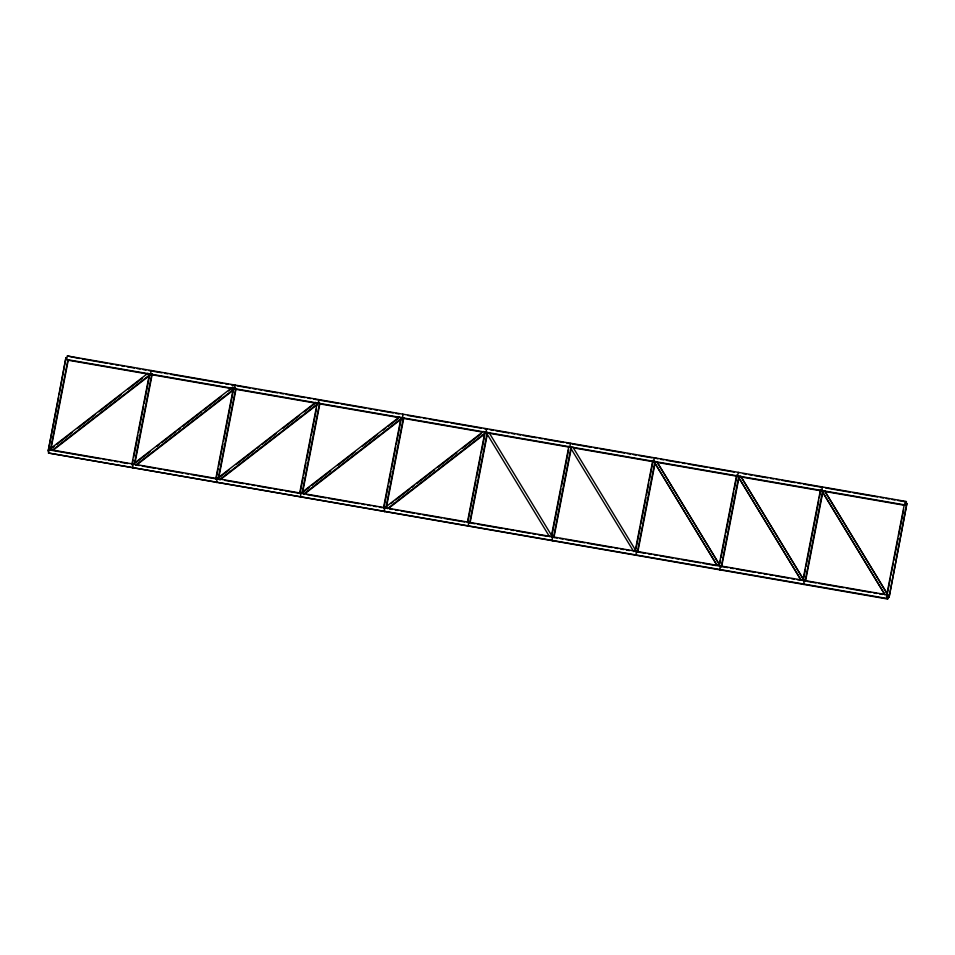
<?xml version="1.0" encoding="UTF-8"?>
<svg xmlns="http://www.w3.org/2000/svg" width="955" height="955" viewBox="0 0 955 955"><rect width="100%" height="100%" fill="white"/><g stroke="black" fill="none" stroke-linecap="round" stroke-linejoin="round"><path stroke-width="1.43" d="M48.383 450.032L58.601 397.435M59.174 394.511L65.931 357.636L48.096 451.488M887.649 599.036L48.478 453.028L49.171 449.471L887.828 594.941L887.649 599.036L888.114 596.66M67.351 355.964L66.659 359.522L905.304 504.992L905.997 501.447L67.351 355.964L79.432 358.507M50.364 450.08L67.972 359.498M50.985 448.969L68.318 359.856M131.897 464.226L149.505 373.644M132.53 463.115L133.091 460.191M133.664 457.266L137.926 435.361M138.487 432.436L143.596 406.138M144.169 403.213L149.565 375.458M133.031 464.023L132.864 468.105M150.52 374.074L151.212 370.516L151.738 371.053L148.837 370.552M134.225 464.631L151.833 374.05M135.144 462.053L152.179 374.396M215.77 478.765L233.366 388.196M216.105 479.124L218.098 468.893M218.659 465.968L222.921 444.063M223.494 441.138L233.426 389.998M216.904 478.562L216.737 482.657M234.381 388.613L235.073 385.068L235.599 385.593M218.098 479.171L235.706 388.589M219.005 476.605L236.04 388.948M299.631 493.317L317.239 402.735M299.977 493.675L303.093 477.596M303.666 474.683L305.934 462.984M306.507 460.071L310.769 438.154M311.33 435.229L316.439 408.931M300.765 493.114L300.598 497.197M318.254 403.165L318.946 399.608L319.459 400.145M301.959 493.723L319.567 403.141M302.592 492.613L319.913 403.499M383.492 507.869L401.1 417.287M383.838 508.215L388.1 486.298M388.661 483.385L390.941 471.698M391.502 468.774L395.764 446.856M396.337 443.932L401.16 419.102M384.626 507.654L384.459 511.749M385.82 508.275L403.428 417.693M386.453 507.165L403.774 418.039M467.365 522.409L484.973 431.827M467.986 521.299L475.936 480.401M476.509 477.476L480.771 455.559M481.332 452.634L484.746 435.11M468.499 522.206L468.332 526.301M485.976 432.257L486.668 428.7L487.193 429.237L484.304 428.735M469.693 522.815L487.301 432.233M470.027 523.173L487.36 434.048M551.226 536.961L568.834 446.379M551.847 535.851L560.943 489.103M561.504 486.179L568.607 449.65M569.849 446.809L570.541 443.251L571.054 443.788M553.554 537.367L571.162 446.785M553.9 537.713L570.935 450.056M635.087 551.501L652.695 460.931M636.006 548.934L640.256 527.017M640.829 524.104L645.938 497.806M646.511 494.881L648.779 483.194M649.352 480.27L652.754 462.733M636.233 551.298L636.054 555.392M653.709 461.349L654.402 457.803L657.816 458.83M637.415 551.906L655.023 461.325M637.761 552.265L655.369 461.683M718.96 566.052L736.568 475.471M719.867 563.486L720.44 560.561M721.001 557.636L725.263 535.719M725.836 532.806L733.786 491.897M734.347 488.972L736.902 475.829M720.094 565.849L719.927 569.932M737.582 475.9L738.263 472.343L738.788 472.88M721.288 566.458L738.895 475.877M721.634 566.804L738.955 477.691M802.821 580.604L820.429 490.022M803.453 579.494L805.435 569.264M806.008 566.339L818.781 500.599M819.354 497.674L820.775 490.369M803.955 580.401L803.788 584.484M805.149 581.01L822.756 490.428M805.495 581.356L822.816 492.243L884.569 593.986M886.682 595.144L904.29 504.562M887.314 594.034L890.442 577.966M891.003 575.041L893.271 563.355M893.844 560.442L898.106 538.524M898.667 535.6L903.788 509.302M906.056 504.347L905.997 501.447M906.904 503.512L889.069 597.364L906.904 503.512L904.576 503.106M48.204 450.402L147.894 373.262M52.059 448.038L54.411 446.224M56.751 444.409L72.007 432.603M77.868 428.067L95.464 414.458M98.974 411.736L121.261 394.487M128.304 389.043L142.379 378.156M51.976 450.462L150.496 374.229M53.492 449.901L152.012 373.668M132.065 464.954L232.936 386.906M135.932 462.578L150.007 451.691M157.038 446.248L159.39 444.433M161.729 442.619L175.804 431.732M178.155 429.917L180.495 428.103M182.847 426.288L201.612 411.76M203.952 409.946L221.548 396.337M228.591 390.893L232.101 388.172M135.837 465.001L235.539 387.861M136.183 465.36L233.533 390.034M217.107 478.598L315.627 402.365M219.793 477.13L229.176 469.872M236.219 464.428L254.985 449.901M257.325 448.086L259.676 446.272M262.016 444.457L276.091 433.57M283.134 428.127L299.548 415.413M304.239 411.784L314.792 403.619M219.71 479.553L319.4 402.413M220.044 479.899L317.394 404.574M300.968 493.138L399.488 416.905M302.484 492.589L309.527 487.146M311.867 485.331L330.633 470.803M337.676 465.36L355.26 451.751M362.303 446.307L377.547 434.501M383.409 429.965L385.76 428.15M388.1 426.336L398.665 418.171M303.571 494.093L402.091 417.86M303.917 494.451L402.437 418.218M383.659 508.597L483.361 431.457M391.037 503.5L393.388 501.685M395.728 499.871L409.802 488.984M412.154 487.169L414.506 485.355M416.846 483.54L434.441 469.92M437.963 467.198L456.729 452.682M462.59 448.146L481.356 433.618M387.432 508.645L485.952 432.412M388.948 508.084L485.128 433.677M886.55 597.448L888.926 596.529M82.333 359.008L106.912 363.27M109.801 363.783L112.69 364.285M115.579 364.786L118.48 365.288M121.369 365.789L124.257 366.29M127.146 366.792L134.38 368.045M137.269 368.546L140.17 369.048M143.059 369.549L145.948 370.051M153.182 371.304L161.849 372.808M164.749 373.31L167.638 373.811M170.527 374.312L222.587 383.337M225.476 383.838L228.364 384.34M231.265 384.841L234.154 385.343M237.043 385.844L250.055 388.112M252.944 388.613L255.845 389.115M258.733 389.616L261.622 390.118M264.511 390.619L277.535 392.875M280.424 393.376L283.313 393.878M286.202 394.379L305.003 397.638M307.892 398.139L310.793 398.641M313.682 399.142L338.261 403.404M341.15 403.905L365.729 408.167M368.63 408.668L371.519 409.17M374.408 409.671L377.297 410.173M380.197 410.674L393.209 412.942M396.098 413.443L398.987 413.945M407.666 415.449L420.678 417.705M423.566 418.206L426.467 418.708M429.356 419.209L448.158 422.468M451.046 422.97L481.416 428.234M490.082 429.738L492.983 430.239M495.872 430.741L508.884 432.997M511.773 433.498L514.661 434M517.562 434.501L520.451 435.002M523.34 435.516L536.352 437.772M539.253 438.273L542.142 438.775M545.03 439.276L563.832 442.535M566.721 443.036L569.61 443.538M572.511 444.039L591.3 447.298M594.189 447.8L597.09 448.301M599.979 448.802L624.558 453.064M627.447 453.565L630.348 454.067M633.237 454.568L636.125 455.069M639.014 455.571L652.026 457.827M660.705 459.343L663.606 459.844M666.495 460.346L679.506 462.602M682.395 463.103L685.284 463.605M688.185 464.106L706.975 467.365M709.875 467.866L734.455 472.128M743.121 473.632L746.022 474.134M748.911 474.635L751.8 475.136M754.701 475.638L767.713 477.894M770.601 478.395L773.49 478.897M776.379 479.398L779.28 479.899M782.169 480.401L795.181 482.657M798.07 483.17L800.97 483.672M803.859 484.173L822.649 487.432L822.136 486.895L821.968 490.977L740.996 476.939M825.55 487.933L850.129 492.195M853.018 492.696L877.597 496.958M880.498 497.46L883.387 497.961M886.276 498.462L889.165 498.964M892.066 499.465L894.954 499.966M897.843 500.468L906.522 501.972M67.172 360.059L148.144 374.097M151.045 374.599L232.017 388.649M234.906 389.151L314.434 402.95M318.767 403.702L398.295 417.49M482.168 432.042L402.64 418.242L402.807 414.16L403.332 414.697M487.945 433.045L568.917 447.083M573.263 447.847L652.79 461.635M654.235 461.886L736.651 476.187M824.857 491.479L904.385 505.279M52.585 450.509L100.299 458.782M103.188 459.283L106.089 459.785M108.977 460.286L111.866 460.788M114.755 461.289L117.656 461.79M120.545 462.292L127.779 463.545M136.446 465.049L139.346 465.563M142.235 466.064L155.247 468.32M158.136 468.821L161.025 469.323M163.926 469.824L182.715 473.083M185.616 473.585L188.505 474.086M191.394 474.587L215.973 478.849M224.652 480.353L243.453 483.612M246.342 484.113L249.231 484.615M252.12 485.116L255.021 485.618M257.91 486.119L270.922 488.375M273.81 488.876L276.711 489.39M279.6 489.891L282.489 490.393M285.378 490.894L298.402 493.15M307.068 494.654L325.87 497.913M328.759 498.415L359.128 503.679M362.017 504.18L364.906 504.682M367.806 505.183L370.695 505.684M373.584 506.186L376.473 506.687M379.374 507.189L382.263 507.69M389.497 508.943L392.386 509.445M395.275 509.946L398.163 510.448M401.064 510.949L414.076 513.217M416.965 513.718L419.854 514.22M422.743 514.721L441.544 517.98M444.433 518.481L464.679 521.991M471.913 523.245L474.802 523.746M477.691 524.247L502.27 528.509M505.171 529.01L508.06 529.512M510.949 530.013L513.838 530.514M516.739 531.016L529.75 533.272M532.639 533.773L535.528 534.275M538.429 534.776L547.096 536.28M554.33 537.546L557.219 538.047M560.119 538.548L563.008 539.05M565.897 539.551L584.699 542.81M587.588 543.311L612.167 547.573M615.056 548.075L617.957 548.576M620.846 549.077L623.734 549.579M626.623 550.08L629.524 550.581M636.746 551.835L645.425 553.339M648.314 553.84L651.215 554.342M654.103 554.843L656.992 555.344M659.881 555.846L672.893 558.102M675.794 558.603L678.683 559.105M681.572 559.606L700.373 562.877M703.262 563.378L716.274 565.635M722.064 566.637L727.841 567.64M730.73 568.141L733.631 568.643M736.52 569.144L755.321 572.403M758.21 572.905L761.099 573.406M763.988 573.907L766.889 574.409M769.778 574.91L772.667 575.411M775.556 575.913L788.579 578.169M791.468 578.67L794.357 579.172M797.246 579.673L800.147 580.174M807.369 581.428L816.048 582.932M818.936 583.433L843.516 587.707M846.417 588.208L870.996 592.47M873.885 592.971L876.774 593.473M879.674 593.974L882.563 594.476M886.407 596.612L888.735 597.018M48.478 453.028L887.135 598.499M552.193 540.84L552.36 536.758L488.984 432.484M824.786 491.025L887.386 593.986M824.44 490.667L888.58 596.183M820.858 489.39L884.999 594.905M740.913 476.473L803.513 579.446M740.579 476.127L804.719 581.631M738.884 477.739L800.708 579.434M736.997 474.85L801.138 580.354M657.052 461.934L718.876 563.629M656.706 461.575L720.858 567.091M655.023 463.199L716.847 564.883M653.125 460.298L717.277 565.802M572.845 447.036L636.985 552.539M570.039 447.024L633.75 551.608M486.167 432.472L549.543 536.71"/></g></svg>
